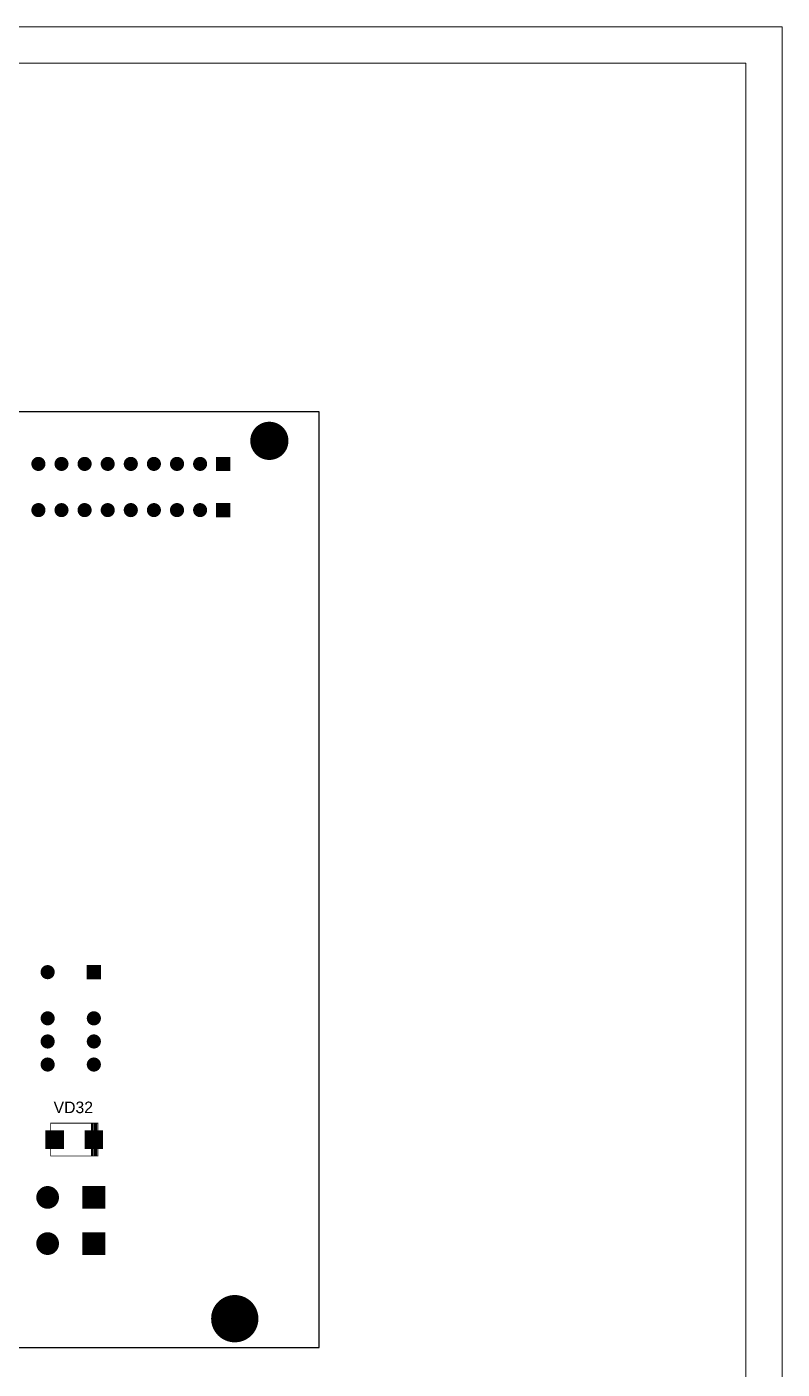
# Model space of a CAD drawing. Extents: x 25 to 880, y 8 to 306.
# Drawn here: x 776.2 to 880, y 121.5 to 306 of the extents above; entities that cross this region are included whole.
import ezdxf
from ezdxf.enums import TextEntityAlignment as Align

# ---------------------------------------------------------------- set-up
doc = ezdxf.new("R2010")
doc.units = 0
doc.header["$MEASUREMENT"] = 0
doc.layers.add('BOT_SILK', color=7, linetype='Continuous')
doc.layers.add('РАМКА', color=7, linetype='Continuous', lineweight=0)

msp = doc.modelspace()

# ---------------------------------------------------------------- linework, layer by layer
at = {"layer": 'BOT_SILK'}
msp.add_lwpolyline([(816.35, 253.07), (525.2, 253.07), (525.2, 124.48), (816.35, 124.48)], close=True, dxfattribs=at)
at = {"layer": 'BOT_SILK', "const_width": 0.25}
for points in [[(812.02, 249.1, -1), (807.02, 249.1, -1)], [(778.62, 245.93, -1), (776.93, 245.93, -1)], [(781.79, 245.93, -1), (780.11, 245.93, -1)], [(784.97, 245.93, -1), (783.28, 245.93, -1)], [(788.14, 245.93, -1), (786.46, 245.93, -1)], [(791.32, 245.93, -1), (789.63, 245.93, -1)], [(794.49, 245.93, -1), (792.81, 245.93, -1)], [(797.67, 245.93, -1), (795.98, 245.93, -1)], [(800.84, 245.93, -1), (799.16, 245.93, -1)], [(778.62, 239.58, -1), (776.93, 239.58, -1)], [(781.79, 239.58, -1), (780.11, 239.58, -1)], [(784.97, 239.58, -1), (783.28, 239.58, -1)], [(788.14, 239.58, -1), (786.46, 239.58, -1)], [(791.32, 239.58, -1), (789.63, 239.58, -1)], [(794.49, 239.58, -1), (792.81, 239.58, -1)], [(797.67, 239.58, -1), (795.98, 239.58, -1)], [(800.84, 239.58, -1), (799.16, 239.58, -1)], [(779.89, 176.08, -1), (778.2, 176.08, -1)], [(779.89, 169.73, -1), (778.2, 169.73, -1)], [(786.24, 169.73, -1), (784.55, 169.73, -1)], [(779.89, 166.55, -1), (778.2, 166.55, -1)], [(786.24, 166.55, -1), (784.55, 166.55, -1)], [(779.89, 163.38, -1), (778.2, 163.38, -1)], [(786.24, 163.38, -1), (784.55, 163.38, -1)], [(780.48, 145.12, -1), (777.61, 145.12, -1)], [(780.48, 138.77, -1), (777.61, 138.77, -1)], [(807.89, 128.45, -1), (801.64, 128.45, -1)]]:
    msp.add_lwpolyline(points, format="xyb", close=True, dxfattribs=at)
at = {"layer": 'BOT_SILK'}
for points, const_width in [([(807.69, 250.81), (807.69, 247.4)], 0.25), ([(807.94, 251.04), (807.94, 247.17)], 0.25), ([(808.19, 251.22), (808.19, 246.99)], 0.25), ([(808.44, 251.36), (808.44, 246.85)], 0.25), ([(808.69, 251.46), (808.69, 246.75)], 0.25), ([(808.94, 251.53), (808.94, 246.67)], 0.25), ([(809.19, 251.58), (809.19, 246.63)], 0.25), ([(809.44, 251.6), (809.44, 246.61)], 0.25), ([(809.69, 251.6), (809.69, 246.61)], 0.25), ([(809.94, 251.57), (809.94, 246.64)], 0.25), ([(810.19, 251.51), (810.19, 246.7)], 0.25), ([(810.44, 251.43), (810.44, 246.78)], 0.25), ([(810.69, 251.31), (810.69, 246.89)], 0.25), ([(810.94, 251.16), (810.94, 247.05)], 0.25), ([(811.19, 250.96), (811.19, 247.24)], 0.25), ([(807.19, 250.01), (807.19, 248.2)], 0.25), ([(807.44, 250.49), (807.44, 247.72)], 0.25), ([(811.44, 250.7), (811.44, 247.5)], 0.25), ([(811.69, 250.34), (811.69, 247.86)], 0.25), ([(811.94, 249.73), (811.94, 248.48)], 0.25), ([(776.94, 246.08), (776.94, 245.78)], 0.25), ([(777.19, 246.54), (777.19, 245.32)], 0.25), ([(777.44, 246.7), (777.44, 245.15)], 0.25), ([(777.69, 246.77), (777.69, 245.09)], 0.25), ([(777.94, 246.75), (777.94, 245.1)], 0.25), ([(778.19, 246.66), (778.19, 245.2)], 0.25), ([(778.44, 246.44), (778.44, 245.42)], 0.25), ([(780.19, 246.3), (780.19, 245.55)], 0.25), ([(780.44, 246.6), (780.44, 245.25)], 0.25), ([(780.69, 246.73), (780.69, 245.12)], 0.25), ([(780.94, 246.77), (780.94, 245.09)], 0.25), ([(781.19, 246.73), (781.19, 245.12)], 0.25), ([(781.44, 246.61), (781.44, 245.25)], 0.25), ([(781.69, 246.32), (781.69, 245.53)], 0.25), ([(783.44, 246.43), (783.44, 245.43)], 0.25), ([(783.69, 246.65), (783.69, 245.2)], 0.25), ([(783.94, 246.75), (783.94, 245.1)], 0.25), ([(784.19, 246.77), (784.19, 245.09)], 0.25), ([(784.44, 246.71), (784.44, 245.15)], 0.25), ([(784.69, 246.55), (784.69, 245.31)], 0.25), ([(784.94, 246.13), (784.94, 245.73)], 0.25), ([(786.69, 246.52), (786.69, 245.34)], 0.25), ([(786.94, 246.69), (786.94, 245.16)], 0.25), ([(787.19, 246.76), (787.19, 245.09)], 0.25), ([(787.44, 246.76), (787.44, 245.1)], 0.25), ([(787.69, 246.67), (787.69, 245.18)], 0.25), ([(787.94, 246.47), (787.94, 245.38)], 0.25), ([(789.69, 246.25), (789.69, 245.61)], 0.25), ([(789.94, 246.58), (789.94, 245.27)], 0.25), ([(790.19, 246.72), (790.19, 245.13)], 0.25), ([(790.44, 246.77), (790.44, 245.09)], 0.25), ([(790.69, 246.74), (790.69, 245.11)], 0.25), ([(790.94, 246.63), (790.94, 245.23)], 0.25), ([(791.19, 246.37), (791.19, 245.49)], 0.25), ([(792.94, 246.39), (792.94, 245.47)], 0.25), ([(793.19, 246.64), (793.19, 245.22)], 0.25), ([(793.44, 246.75), (793.44, 245.11)], 0.25), ([(793.69, 246.77), (793.69, 245.09)], 0.25), ([(793.94, 246.72), (793.94, 245.14)], 0.25), ([(794.19, 246.57), (794.19, 245.28)], 0.25), ([(794.44, 246.21), (794.44, 245.65)], 0.25), ([(796.19, 246.49), (796.19, 245.37)], 0.25), ([(796.44, 246.68), (796.44, 245.18)], 0.25), ([(796.69, 246.76), (796.69, 245.1)], 0.25), ([(796.94, 246.76), (796.94, 245.09)], 0.25), ([(797.19, 246.69), (797.19, 245.17)], 0.25), ([(797.44, 246.5), (797.44, 245.36)], 0.25), ([(799.19, 246.18), (799.19, 245.68)], 0.25), ([(799.44, 246.56), (799.44, 245.29)], 0.25), ([(799.69, 246.71), (799.69, 245.14)], 0.25), ([(799.94, 246.77), (799.94, 245.09)], 0.25), ([(800.19, 246.75), (800.19, 245.11)], 0.25), ([(800.44, 246.64), (800.44, 245.21)], 0.25), ([(800.69, 246.41), (800.69, 245.45)], 0.25), ([(802.44, 246.77), (802.44, 245.08)], 0.25), ([(802.69, 246.77), (802.69, 245.08)], 0.25), ([(802.94, 246.77), (802.94, 245.08)], 0.25), ([(803.19, 246.77), (803.19, 245.08)], 0.25), ([(803.44, 246.77), (803.44, 245.08)], 0.25), ([(803.69, 246.77), (803.69, 245.08)], 0.25), ([(803.94, 246.77), (803.94, 245.08)], 0.25), ([(776.94, 239.73), (776.94, 239.43)], 0.25), ([(777.19, 240.19), (777.19, 238.97)], 0.25), ([(777.44, 240.35), (777.44, 238.8)], 0.25), ([(777.69, 240.42), (777.69, 238.74)], 0.25), ([(777.94, 240.4), (777.94, 238.75)], 0.25), ([(778.19, 240.31), (778.19, 238.85)], 0.25), ([(778.44, 240.09), (778.44, 239.07)], 0.25), ([(780.19, 239.95), (780.19, 239.2)], 0.25), ([(780.44, 240.25), (780.44, 238.9)], 0.25), ([(780.69, 240.38), (780.69, 238.77)], 0.25), ([(780.94, 240.42), (780.94, 238.74)], 0.25), ([(781.19, 240.38), (781.19, 238.77)], 0.25), ([(781.44, 240.26), (781.44, 238.9)], 0.25), ([(781.69, 239.97), (781.69, 239.18)], 0.25), ([(783.44, 240.08), (783.44, 239.08)], 0.25), ([(783.69, 240.3), (783.69, 238.85)], 0.25), ([(783.94, 240.4), (783.94, 238.75)], 0.25), ([(784.19, 240.42), (784.19, 238.74)], 0.25), ([(784.44, 240.36), (784.44, 238.8)], 0.25), ([(784.69, 240.2), (784.69, 238.96)], 0.25), ([(784.94, 239.78), (784.94, 239.38)], 0.25), ([(786.69, 240.17), (786.69, 238.99)], 0.25), ([(786.94, 240.34), (786.94, 238.81)], 0.25), ([(787.19, 240.41), (787.19, 238.74)], 0.25), ([(787.44, 240.41), (787.44, 238.75)], 0.25), ([(787.69, 240.32), (787.69, 238.83)], 0.25), ([(787.94, 240.12), (787.94, 239.03)], 0.25), ([(789.69, 239.9), (789.69, 239.26)], 0.25), ([(789.94, 240.23), (789.94, 238.92)], 0.25), ([(790.19, 240.37), (790.19, 238.78)], 0.25), ([(790.44, 240.42), (790.44, 238.74)], 0.25), ([(790.69, 240.39), (790.69, 238.76)], 0.25), ([(790.94, 240.28), (790.94, 238.88)], 0.25), ([(791.19, 240.02), (791.19, 239.14)], 0.25), ([(792.94, 240.04), (792.94, 239.12)], 0.25), ([(793.19, 240.29), (793.19, 238.87)], 0.25), ([(793.44, 240.4), (793.44, 238.76)], 0.25), ([(793.69, 240.42), (793.69, 238.74)], 0.25), ([(793.94, 240.37), (793.94, 238.79)], 0.25), ([(794.19, 240.22), (794.19, 238.93)], 0.25), ([(794.44, 239.86), (794.44, 239.3)], 0.25), ([(796.19, 240.14), (796.19, 239.02)], 0.25), ([(796.44, 240.33), (796.44, 238.83)], 0.25), ([(796.69, 240.41), (796.69, 238.75)], 0.25), ([(796.94, 240.41), (796.94, 238.74)], 0.25), ([(797.19, 240.34), (797.19, 238.82)], 0.25), ([(797.44, 240.15), (797.44, 239.01)], 0.25), ([(799.19, 239.83), (799.19, 239.33)], 0.25), ([(799.44, 240.21), (799.44, 238.94)], 0.25), ([(799.69, 240.36), (799.69, 238.79)], 0.25), ([(799.94, 240.42), (799.94, 238.74)], 0.25), ([(800.19, 240.4), (800.19, 238.76)], 0.25), ([(800.44, 240.29), (800.44, 238.86)], 0.25), ([(800.69, 240.06), (800.69, 239.1)], 0.25), ([(802.44, 240.42), (802.44, 238.73)], 0.25), ([(802.69, 240.42), (802.69, 238.73)], 0.25), ([(802.94, 240.42), (802.94, 238.73)], 0.25), ([(803.19, 240.42), (803.19, 238.73)], 0.25), ([(803.44, 240.42), (803.44, 238.73)], 0.25), ([(803.69, 240.42), (803.69, 238.73)], 0.25), ([(803.94, 240.42), (803.94, 238.73)], 0.25), ([(778.44, 176.67), (778.44, 175.49)], 0.25), ([(778.69, 176.85), (778.69, 175.31)], 0.25), ([(778.94, 176.92), (778.94, 175.24)], 0.25), ([(779.19, 176.91), (779.19, 175.25)], 0.25), ([(779.44, 176.82), (779.44, 175.34)], 0.25), ([(779.69, 176.62), (779.69, 175.54)], 0.25), ([(784.69, 176.92), (784.69, 175.23)], 0.25), ([(784.94, 176.92), (784.94, 175.23)], 0.25), ([(785.19, 176.92), (785.19, 175.23)], 0.25), ([(785.44, 176.92), (785.44, 175.23)], 0.25), ([(785.69, 176.92), (785.69, 175.23)], 0.25), ([(785.94, 176.92), (785.94, 175.23)], 0.25), ([(786.19, 176.92), (786.19, 175.23)], 0.25), ([(778.44, 170.32), (778.44, 169.14)], 0.25), ([(778.69, 170.5), (778.69, 168.96)], 0.25), ([(778.94, 170.57), (778.94, 168.89)], 0.25), ([(779.19, 170.56), (779.19, 168.9)], 0.25), ([(779.44, 170.47), (779.44, 168.99)], 0.25), ([(779.69, 170.27), (779.69, 169.19)], 0.25), ([(784.69, 170.2), (784.69, 169.26)], 0.25), ([(784.94, 170.44), (784.94, 169.02)], 0.25), ([(785.19, 170.55), (785.19, 168.91)], 0.25), ([(785.44, 170.57), (785.44, 168.89)], 0.25), ([(785.69, 170.52), (785.69, 168.94)], 0.25), ([(785.94, 170.37), (785.94, 169.09)], 0.25), ([(786.19, 170), (786.19, 169.46)], 0.25), ([(778.44, 167.15), (778.44, 165.96)], 0.25), ([(778.69, 167.32), (778.69, 165.79)], 0.25), ([(778.94, 167.39), (778.94, 165.72)], 0.25), ([(779.19, 167.38), (779.19, 165.72)], 0.25), ([(779.44, 167.3), (779.44, 165.81)], 0.25), ([(779.69, 167.09), (779.69, 166.02)], 0.25), ([(784.69, 167.02), (784.69, 166.08)], 0.25), ([(784.94, 167.27), (784.94, 165.84)], 0.25), ([(785.19, 167.37), (785.19, 165.73)], 0.25), ([(785.44, 167.39), (785.44, 165.71)], 0.25), ([(785.69, 167.34), (785.69, 165.77)], 0.25), ([(785.94, 167.19), (785.94, 165.91)], 0.25), ([(786.19, 166.82), (786.19, 166.29)], 0.25), ([(778.69, 164.15), (778.69, 162.61)], 0.25), ([(778.94, 164.22), (778.94, 162.54)], 0.25), ([(779.19, 164.21), (779.19, 162.55)], 0.25), ([(779.44, 164.12), (779.44, 162.64)], 0.25), ([(784.94, 164.09), (784.94, 162.67)], 0.25), ([(785.19, 164.2), (785.19, 162.56)], 0.25), ([(785.44, 164.22), (785.44, 162.54)], 0.25), ([(785.69, 164.17), (785.69, 162.59)], 0.25), ([(778.44, 163.97), (778.44, 162.79)], 0.25), ([(779.69, 163.92), (779.69, 162.84)], 0.25), ([(784.69, 163.85), (784.69, 162.91)], 0.25), ([(785.94, 164.02), (785.94, 162.74)], 0.25), ([(786.19, 163.65), (786.19, 163.11)], 0.25), ([(785.08, 155.31), (785.08, 150.81)], 0.125), ([(785.21, 155.31), (785.21, 150.81)], 0.125), ([(785.33, 155.31), (785.33, 150.81)], 0.125), ([(785.46, 155.31), (785.46, 150.81)], 0.125), ([(785.58, 155.31), (785.58, 150.81)], 0.125), ([(785.71, 155.31), (785.71, 150.81)], 0.125), ([(785.83, 155.31), (785.83, 150.81)], 0.125), ([(778.94, 154.22), (778.94, 151.9)], 0.25), ([(779.19, 154.22), (779.19, 151.9)], 0.25), ([(779.44, 154.22), (779.44, 151.9)], 0.25), ([(779.69, 154.22), (779.69, 151.9)], 0.25), ([(779.94, 154.22), (779.94, 151.9)], 0.25), ([(780.19, 154.22), (780.19, 151.9)], 0.25), ([(780.44, 154.22), (780.44, 151.9)], 0.25), ([(780.69, 154.22), (780.69, 151.9)], 0.25), ([(780.94, 154.22), (780.94, 151.9)], 0.25), ([(784.44, 154.22), (784.44, 151.9)], 0.25), ([(784.69, 154.22), (784.69, 151.9)], 0.25), ([(784.94, 154.22), (784.94, 151.9)], 0.25), ([(785.19, 154.22), (785.19, 151.9)], 0.25), ([(785.44, 154.22), (785.44, 151.9)], 0.25), ([(785.69, 154.22), (785.69, 151.9)], 0.25), ([(785.94, 154.22), (785.94, 151.9)], 0.25), ([(786.19, 154.22), (786.19, 151.9)], 0.25), ([(786.44, 154.22), (786.44, 151.9)], 0.25), ([(777.94, 146.05), (777.94, 144.2)], 0.25), ([(778.19, 146.28), (778.19, 143.96)], 0.25), ([(778.44, 146.43), (778.44, 143.82)], 0.25), ([(778.69, 146.52), (778.69, 143.73)], 0.25), ([(778.94, 146.56), (778.94, 143.69)], 0.25), ([(779.19, 146.55), (779.19, 143.69)], 0.25), ([(779.44, 146.5), (779.44, 143.74)], 0.25), ([(779.69, 146.4), (779.69, 143.84)], 0.25), ([(779.94, 146.24), (779.94, 144)], 0.25), ([(780.19, 145.98), (780.19, 144.26)], 0.25), ([(784.19, 146.56), (784.19, 143.68)], 0.25), ([(784.44, 146.56), (784.44, 143.68)], 0.25), ([(784.69, 146.56), (784.69, 143.68)], 0.25), ([(784.94, 146.56), (784.94, 143.68)], 0.25), ([(785.19, 146.56), (785.19, 143.68)], 0.25), ([(785.44, 146.56), (785.44, 143.68)], 0.25), ([(785.69, 146.56), (785.69, 143.68)], 0.25), ([(785.94, 146.56), (785.94, 143.68)], 0.25), ([(786.19, 146.56), (786.19, 143.68)], 0.25), ([(786.44, 146.56), (786.44, 143.68)], 0.25), ([(786.69, 146.56), (786.69, 143.68)], 0.25), ([(777.69, 145.62), (777.69, 144.63)], 0.25), ([(780.44, 145.45), (780.44, 144.8)], 0.25), ([(778.69, 140.17), (778.69, 137.38)], 0.25), ([(778.94, 140.21), (778.94, 137.34)], 0.25), ([(779.19, 140.2), (779.19, 137.34)], 0.25), ([(779.44, 140.15), (779.44, 137.39)], 0.25), ([(784.19, 140.21), (784.19, 137.33)], 0.25), ([(784.44, 140.21), (784.44, 137.33)], 0.25), ([(784.69, 140.21), (784.69, 137.33)], 0.25), ([(784.94, 140.21), (784.94, 137.33)], 0.25), ([(785.19, 140.21), (785.19, 137.33)], 0.25), ([(785.44, 140.21), (785.44, 137.33)], 0.25), ([(785.69, 140.21), (785.69, 137.33)], 0.25), ([(785.94, 140.21), (785.94, 137.33)], 0.25), ([(786.19, 140.21), (786.19, 137.33)], 0.25), ([(786.44, 140.21), (786.44, 137.33)], 0.25), ([(786.69, 140.21), (786.69, 137.33)], 0.25), ([(777.69, 139.27), (777.69, 138.28)], 0.25), ([(777.94, 139.7), (777.94, 137.85)], 0.25), ([(778.19, 139.93), (778.19, 137.61)], 0.25), ([(778.44, 140.08), (778.44, 137.47)], 0.25), ([(779.69, 140.05), (779.69, 137.49)], 0.25), ([(779.94, 139.89), (779.94, 137.65)], 0.25), ([(780.19, 139.63), (780.19, 137.91)], 0.25), ([(780.44, 139.1), (780.44, 138.45)], 0.25), ([(802.94, 130.99), (802.94, 125.91)], 0.25), ([(803.19, 131.16), (803.19, 125.75)], 0.25), ([(803.44, 131.29), (803.44, 125.62)], 0.25), ([(803.69, 131.39), (803.69, 125.52)], 0.25), ([(803.94, 131.47), (803.94, 125.44)], 0.25), ([(804.19, 131.53), (804.19, 125.38)], 0.25), ([(804.44, 131.56), (804.44, 125.34)], 0.25), ([(804.69, 131.58), (804.69, 125.33)], 0.25), ([(804.94, 131.57), (804.94, 125.33)], 0.25), ([(805.19, 131.55), (805.19, 125.36)], 0.25), ([(805.44, 131.5), (805.44, 125.4)], 0.25), ([(805.69, 131.44), (805.69, 125.47)], 0.25), ([(805.94, 131.35), (805.94, 125.56)], 0.25), ([(806.19, 131.23), (806.19, 125.68)], 0.25), ([(806.44, 131.09), (806.44, 125.82)], 0.25), ([(806.69, 130.91), (806.69, 126)], 0.25), ([(801.69, 129.05), (801.69, 127.86)], 0.25), ([(801.94, 129.8), (801.94, 127.1)], 0.25), ([(802.19, 130.23), (802.19, 126.67)], 0.25), ([(802.44, 130.55), (802.44, 126.36)], 0.25), ([(802.69, 130.8), (802.69, 126.11)], 0.25), ([(806.94, 130.69), (806.94, 126.22)], 0.25), ([(807.19, 130.41), (807.19, 126.49)], 0.25), ([(807.44, 130.06), (807.44, 126.85)], 0.25), ([(807.69, 129.53), (807.69, 127.37)], 0.25)]:
    msp.add_lwpolyline(points, dxfattribs=dict(at, const_width=const_width))
for points, const_width in [([(804.02, 246.77), (802.33, 246.77), (802.33, 245.08), (804.02, 245.08)], 0.25), ([(804.02, 240.42), (802.33, 240.42), (802.33, 238.73), (804.02, 238.73)], 0.25), ([(786.24, 176.92), (784.55, 176.92), (784.55, 175.23), (786.24, 175.23)], 0.25), ([(785.96, 155.31), (785.96, 150.81), (779.46, 150.81), (779.46, 155.31)], 0.125), ([(781.18, 154.22), (778.86, 154.22), (778.86, 151.9), (781.18, 151.9)], 0.25), ([(786.55, 154.22), (784.24, 154.22), (784.24, 151.9), (786.55, 151.9)], 0.25), ([(786.83, 146.56), (783.96, 146.56), (783.96, 143.68), (786.83, 143.68)], 0.25), ([(786.83, 140.21), (783.96, 140.21), (783.96, 137.33), (786.83, 137.33)], 0.25)]:
    msp.add_lwpolyline(points, close=True, dxfattribs=dict(at, const_width=const_width))
at = {"layer": 'РАМКА'}
for p, q in [((880, 306), (460, 306)), ((880, 9), (880, 306)), ((480, 301), (875, 301)), ((875, 301), (875, 14))]:
    msp.add_line(p, q, dxfattribs=at)

# ---------------------------------------------------------------- texts
at = {"layer": 'BOT_SILK', "text_generation_flag": 6, "width": 1.019685}
msp.add_text('VD32', height=1.587, rotation=180, dxfattribs=at).set_placement((782.57, 156.7), align=Align.CENTER)

doc.saveas('drawing.dxf')
